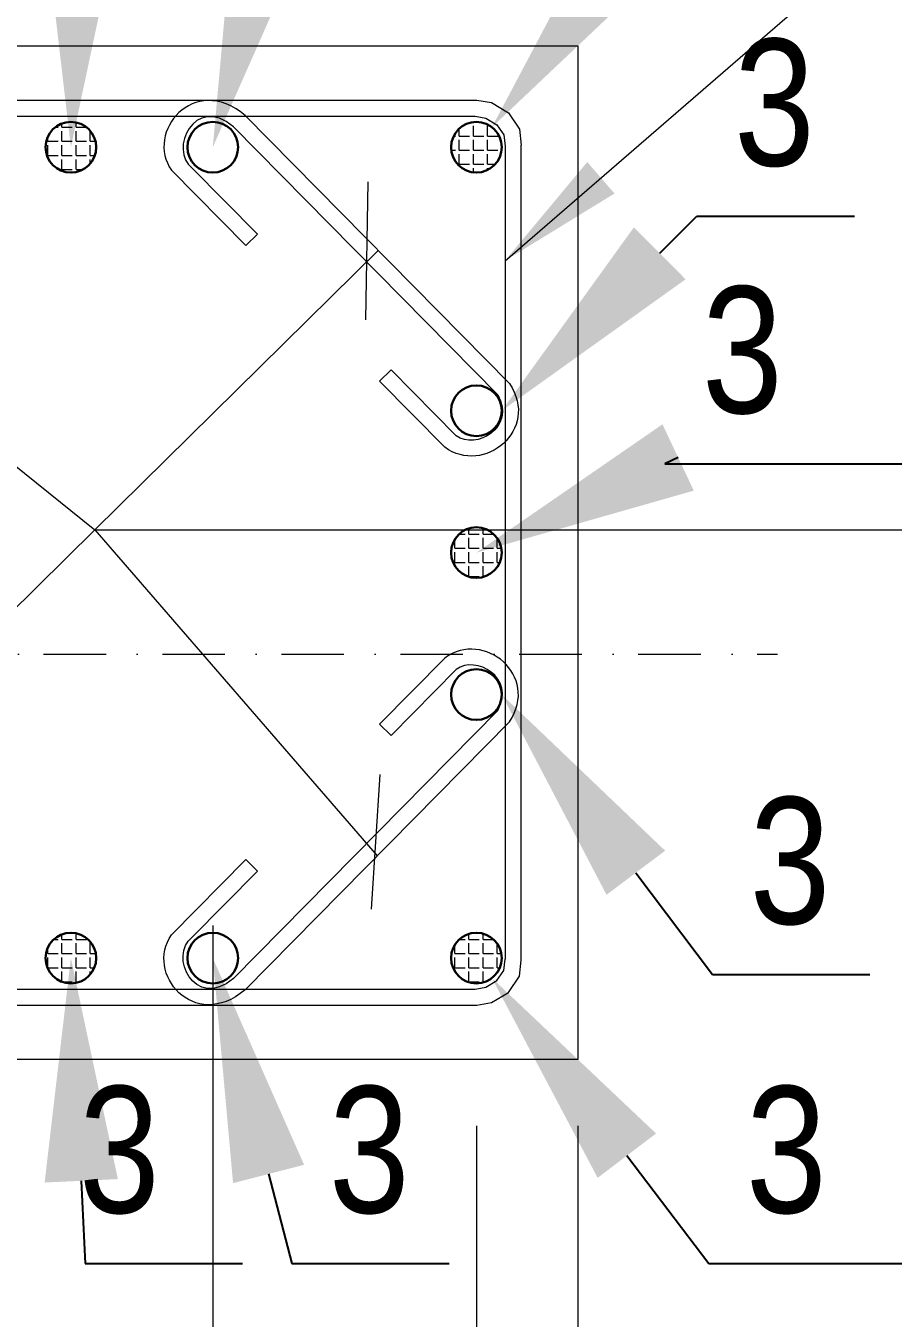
# Model space of a CAD drawing. Header units: millimetres. Extents: x -149347 to 251215, y -2929184 to -2541447.
# Drawn here: x -14607 to -12896, y -2660197 to -2657647 of the extents above; entities that cross this region are included whole.
import ezdxf
from ezdxf import colors
from ezdxf.entities.mleader import LeaderData, LeaderLine
from ezdxf.math import Vec2, Vec3

# ---------------------------------------------------------------- set-up
doc = ezdxf.new("R2010")
doc.units = ezdxf.units.MM
doc.linetypes.add('CENTER', pattern=[1524, 952.5, -190.5, 190.5, -190.5])
doc.linetypes.add('Dot & Dashed', pattern=[469.194434, 246.944437, -123.472219, 0, -98.777778])
for name, color, linetype, lineweight in [('Ishare xetleri', 95, 'Continuous', 5), ('Oxlar- - -', 84, 'CENTER', 5), ('Xamut', 5, 'Continuous', 15)]:
    doc.layers.add(name, color=color, linetype=linetype, lineweight=lineweight)
doc.styles.add('style1', font='A3TI(LA).TTF', dxfattribs={"height": 400})
doc.styles.add('style6', font='ARIALN.TTF', dxfattribs={"height": 300})
doc.dimstyles.new('DIM_100', dxfattribs={"dimscale": 100, "dimtxt": 250, "dimasz": 2.5, "dimexe": 1.25, "dimexo": 0.625, "dimtad": 1, "dimdec": 0, "dimtxsty": 'style1', "dimblk": 'OBLIQUE', "dimcen": 2.5, "dimdle": 1.25, "dimclrd": 251, "dimclre": 251, "dimaunit": 1, "dimadec": 3, "dimazin": 0, "dimtfac": 1, "dimtdec": 0, "dimtmove": 1, "dimatfit": 3, "dimfxl": 1.25, "dimlwd": 5, "dimlwe": 5, "dimarcsym": 0})
pattern_1 = [(0, (-1738748.075, -57509.226), (0, 27.94), [20.32, -7.62]), (90, (-1738748.075, -57509.226), (-27.94, 2e-15), [20.32, -7.62])]
pattern_2 = [(0, (-13667.768, -2657836.347), (0, 27.94), [20.32, -7.62]), (90, (-13667.768, -2657836.347), (-27.94, 2e-15), [20.32, -7.62])]
pattern_3 = [(0, (-1738748.075, -56709.22), (0, 27.94), [20.32, -7.62]), (90, (-1738748.075, -56709.22), (-27.94, 2e-15), [20.32, -7.62])]
pattern_4 = [(0, (-1737148.075, -57509.226), (0, 27.94), [20.32, -7.62]), (90, (-1737148.075, -57509.226), (-27.94, 2e-15), [20.32, -7.62])]
pattern_5 = [(0, (-1737148.075, -58309.213), (0, 27.94), [20.32, -7.62]), (90, (-1737148.075, -58309.213), (-27.94, 2e-15), [20.32, -7.62])]

# ---------------------------------------------------------------- blocks, each defined once
blk = doc.blocks.new('_Oblique')
at = {"color": 0, "linetype": 'ByBlock', "lineweight": -2}
blk.add_line((-0.5, -0.5), (0.5, 0.5), dxfattribs=at)
blk = doc.blocks.new('*D1278')
at = {"color": 251, "lineweight": 5, "ltscale": 15, "transparency": 16777216}
for p, q in [((-15517.8, -2659686.2), (-15517.8, -2661970.7)), ((-13517.8, -2659861.2), (-13517.8, -2661970.7))]:
    blk.add_line(p, q, dxfattribs=at)
at = {"color": 251, "linetype": 'ByBlock', "lineweight": 5, "ltscale": 15, "transparency": 16777216}
blk.add_line((-13392.8, -2661845.7), (-15642.8, -2661845.7), dxfattribs=at)
at = {"layer": 'Defpoints', "color": 0, "lineweight": 15, "ltscale": 15, "transparency": 16777216}
for p in [(-15517.8, -2659623.7), (-13517.8, -2659798.7), (-15517.8, -2661845.7)]:
    blk.add_point(p, dxfattribs=at)
at = {"color": 251, "lineweight": 5, "ltscale": 15, "transparency": 16777216, "xscale": 250, "yscale": 250, "zscale": 250, "rotation": 180}
blk.add_blockref('_Oblique', (-15517.8, -2661845.7), dxfattribs=at)
at = {"color": 251, "lineweight": 5, "ltscale": 15, "transparency": 16777216, "xscale": 250, "yscale": 250, "zscale": 250}
blk.add_blockref('_Oblique', (-13517.8, -2661845.7), dxfattribs=at)
at = {"color": 0, "lineweight": 15, "ltscale": 15, "transparency": 16777216, "insert": (-14517.8, -2661630), "char_height": 300, "attachment_point": 5, "style": 'style6'}
blk.add_mtext('500', dxfattribs=at)
blk = doc.blocks.new('*D1262')
at = {"color": 251, "lineweight": 5, "ltscale": 15, "transparency": 16777216}
for p, q in [((-15517.8, -2659686.2), (-15517.8, -2661970.7)), ((-13517.8, -2659861.2), (-13517.8, -2661970.7))]:
    blk.add_line(p, q, dxfattribs=at)
at = {"color": 251, "linetype": 'ByBlock', "lineweight": 5, "ltscale": 15, "transparency": 16777216}
blk.add_line((-13392.8, -2661845.7), (-15642.8, -2661845.7), dxfattribs=at)
at = {"layer": 'Defpoints', "color": 0, "lineweight": 15, "ltscale": 15, "transparency": 16777216}
for p in [(-15517.8, -2659623.7), (-13517.8, -2659798.7), (-15517.8, -2661845.7)]:
    blk.add_point(p, dxfattribs=at)
at = {"color": 251, "lineweight": 5, "ltscale": 15, "transparency": 16777216, "xscale": 250, "yscale": 250, "zscale": 250, "rotation": 180}
blk.add_blockref('_Oblique', (-15517.8, -2661845.7), dxfattribs=at)
at = {"color": 251, "lineweight": 5, "ltscale": 15, "transparency": 16777216, "xscale": 250, "yscale": 250, "zscale": 250}
blk.add_blockref('_Oblique', (-13517.8, -2661845.7), dxfattribs=at)
at = {"color": 0, "lineweight": 15, "ltscale": 15, "transparency": 16777216, "insert": (-14517.8, -2661630), "char_height": 300, "attachment_point": 5, "style": 'style6'}
blk.add_mtext('500', dxfattribs=at)
blk = doc.blocks.new('*D1266')
at = {"color": 251, "lineweight": 5, "ltscale": 15, "transparency": 16777216}
for p, q in [((-13717.8, -2659817.6), (-13717.8, -2660937.4)), ((-13517.8, -2659817.6), (-13517.8, -2660937.4))]:
    blk.add_line(p, q, dxfattribs=at)
at = {"color": 251, "linetype": 'ByBlock', "lineweight": 5, "ltscale": 15, "transparency": 16777216}
blk.add_line((-13392.8, -2660812.4), (-13842.8, -2660812.4), dxfattribs=at)
at = {"layer": 'Defpoints', "color": 0, "lineweight": 15, "ltscale": 15, "transparency": 16777216}
for p in [(-13717.8, -2659755.1), (-13517.8, -2659755.1), (-13717.8, -2660812.4)]:
    blk.add_point(p, dxfattribs=at)
at = {"color": 251, "lineweight": 5, "ltscale": 15, "transparency": 16777216, "xscale": 250, "yscale": 250, "zscale": 250, "rotation": 180}
blk.add_blockref('_Oblique', (-13717.8, -2660812.4), dxfattribs=at)
at = {"color": 251, "lineweight": 5, "ltscale": 15, "transparency": 16777216, "xscale": 250, "yscale": 250, "zscale": 250}
blk.add_blockref('_Oblique', (-13517.8, -2660812.4), dxfattribs=at)
at = {"color": 0, "lineweight": 15, "ltscale": 15, "transparency": 16777216, "insert": (-13273.6, -2660629.5), "char_height": 300, "attachment_point": 5, "style": 'style6'}
blk.add_mtext('{\\H0.83333x;50}', dxfattribs=at)
blk = doc.blocks.new('*D1273')
at = {"color": 251, "lineweight": 5, "ltscale": 15, "transparency": 16777216}
for p, q in [((-14237.8, -2659421.9), (-14237.8, -2660937.4)), ((-13717.8, -2659817.6), (-13717.8, -2660937.4))]:
    blk.add_line(p, q, dxfattribs=at)
at = {"color": 251, "linetype": 'ByBlock', "lineweight": 5, "ltscale": 15, "transparency": 16777216}
blk.add_line((-13592.8, -2660812.4), (-14362.8, -2660812.4), dxfattribs=at)
at = {"layer": 'Defpoints', "color": 0, "lineweight": 15, "ltscale": 15, "transparency": 16777216}
for p in [(-14237.8, -2659359.4), (-13717.8, -2659755.1), (-14237.8, -2660812.4)]:
    blk.add_point(p, dxfattribs=at)
at = {"color": 251, "lineweight": 5, "ltscale": 15, "transparency": 16777216, "xscale": 250, "yscale": 250, "zscale": 250, "rotation": 180}
blk.add_blockref('_Oblique', (-14237.8, -2660812.4), dxfattribs=at)
at = {"color": 251, "lineweight": 5, "ltscale": 15, "transparency": 16777216, "xscale": 250, "yscale": 250, "zscale": 250}
blk.add_blockref('_Oblique', (-13717.8, -2660812.4), dxfattribs=at)
at = {"color": 0, "lineweight": 15, "ltscale": 15, "transparency": 16777216, "insert": (-14017.8, -2660622.3), "char_height": 300, "attachment_point": 5, "style": 'style6'}
blk.add_mtext('{\\H0.83333x;130}', dxfattribs=at)
blk = doc.blocks.new('*D1276')
at = {"color": 251, "lineweight": 5, "ltscale": 15, "transparency": 16777216}
for p, q in [((-14237.8, -2659768.8), (-14237.8, -2660937.4)), ((-14797.8, -2659817.6), (-14797.8, -2660937.4))]:
    blk.add_line(p, q, dxfattribs=at)
at = {"color": 251, "linetype": 'ByBlock', "lineweight": 5, "ltscale": 15, "transparency": 16777216}
blk.add_line((-14922.8, -2660812.4), (-14112.8, -2660812.4), dxfattribs=at)
at = {"layer": 'Defpoints', "color": 0, "lineweight": 15, "ltscale": 15, "transparency": 16777216}
for p in [(-14237.8, -2659706.3), (-14797.8, -2659755.1), (-14237.8, -2660812.4)]:
    blk.add_point(p, dxfattribs=at)
at = {"color": 251, "lineweight": 5, "ltscale": 15, "transparency": 16777216, "xscale": 250, "yscale": 250, "zscale": 250, "rotation": 180}
blk.add_blockref('_Oblique', (-14797.8, -2660812.4), dxfattribs=at)
at = {"color": 251, "lineweight": 5, "ltscale": 15, "transparency": 16777216, "xscale": 250, "yscale": 250, "zscale": 250}
blk.add_blockref('_Oblique', (-14237.8, -2660812.4), dxfattribs=at)
at = {"color": 0, "lineweight": 15, "ltscale": 15, "transparency": 16777216, "insert": (-14537.8, -2660622.3), "char_height": 300, "attachment_point": 5, "style": 'style6'}
blk.add_mtext('{\\H0.83333x;140}', dxfattribs=at)

msp = doc.modelspace()

# ---------------------------------------------------------------- hatches: boundary and pattern name
at = {"layer": 'Xamut'}
h = msp.add_hatch(dxfattribs=at)
h.set_pattern_fill('ANGLE', color=0, scale=4, style=0)
h.set_pattern_definition(pattern_5)
edge = h.paths.add_edge_path()
edge.add_arc((-14517.76776, -2657886.347), 50, 0, 360)
h = msp.add_hatch(dxfattribs=at)
h.set_pattern_fill('ANGLE', color=0, scale=4, style=0)
h.set_pattern_definition(pattern_5)
edge = h.paths.add_edge_path()
edge.add_arc((-14517.76776, -2657886.347), 50, 0, 360)
h = msp.add_hatch(dxfattribs=at)
h.set_pattern_fill('ANGLE', color=0, scale=4, style=0)
h.set_pattern_definition(pattern_2)
edge = h.paths.add_edge_path()
edge.add_arc((-13717.76776, -2657886.347), 50, 0, 360)
h = msp.add_hatch(dxfattribs=at)
h.set_pattern_fill('ANGLE', color=0, scale=4, style=0)
h.set_pattern_definition(pattern_2)
edge = h.paths.add_edge_path()
edge.add_arc((-13717.76776, -2657886.347), 50, 0, 360)
h = msp.add_hatch(dxfattribs=at)
h.set_pattern_fill('ANGLE', color=0, scale=4, style=0)
h.set_pattern_definition(pattern_3)
edge = h.paths.add_edge_path()
edge.add_arc((-13717.76776, -2658686.35393), 50, 0, 360)
h = msp.add_hatch(dxfattribs=at)
h.set_pattern_fill('ANGLE', color=0, scale=4, style=0)
h.set_pattern_definition(pattern_3)
edge = h.paths.add_edge_path()
edge.add_arc((-13717.76776, -2658686.35393), 50, 0, 360)
h = msp.add_hatch(dxfattribs=at)
h.set_pattern_fill('ANGLE', color=0, scale=4, style=0)
h.set_pattern_definition(pattern_4)
edge = h.paths.add_edge_path()
edge.add_arc((-14517.76776, -2659486.36085), 50, 0, 360)
h = msp.add_hatch(dxfattribs=at)
h.set_pattern_fill('ANGLE', color=0, scale=4, style=0)
h.set_pattern_definition(pattern_4)
edge = h.paths.add_edge_path()
edge.add_arc((-14517.76776, -2659486.36085), 50, 0, 360)
h = msp.add_hatch(dxfattribs=at)
h.set_pattern_fill('ANGLE', color=0, scale=4, style=0)
h.set_pattern_definition(pattern_1)
edge = h.paths.add_edge_path()
edge.add_arc((-13717.76776, -2659486.36085), 50, 0, 360)
h = msp.add_hatch(dxfattribs=at)
h.set_pattern_fill('ANGLE', color=0, scale=4, style=0)
h.set_pattern_definition(pattern_1)
edge = h.paths.add_edge_path()
edge.add_arc((-13717.76776, -2659486.36085), 50, 0, 360)

# ---------------------------------------------------------------- linework, layer by layer
at = {"color": 7, "lineweight": 15, "ltscale": 80}
msp.add_lwpolyline([(-15517.76776, -2657686.347), (-13517.76776, -2657686.347), (-13517.76776, -2659686.36085), (-15517.76776, -2659686.36085), (-15517.76776, -2657686.347)], dxfattribs=at)
at = {"color": 1, "lineweight": 15, "ltscale": 15}
for points in [[(-13932.11495, -2657954.93542), (-13936.38513, -2658226.67061)], [(-15137.92415, -2658104.04392), (-14470.58995, -2658641.59489), (-13911.28392, -2658090.17579)], [(-15099.41463, -2659262.14464), (-14470.58995, -2658641.59489), (-11866.14207, -2658641.59489)], [(-14470.58995, -2658641.59489), (-13913.33337, -2659284.61082)], [(-13907.96911, -2659124.37825), (-13925.18562, -2659389.68936)]]:
    msp.add_lwpolyline(points, dxfattribs=at)
at = {"layer": 'Ishare xetleri', "color": 251, "lineweight": 9, "ltscale": 50}
for p, q in [((-15318.08214, -2657793.23498), (-13717.23018, -2657793.23498)), ((-15318.08214, -2657793.23498), (-13717.23018, -2657793.23498)), ((-15316.27571, -2657825.23498), (-13720.05122, -2657825.23498)), ((-15316.27571, -2657825.23498), (-13720.05122, -2657825.23498)), ((-13652.55493, -2658352.60538), (-14174.11181, -2657823.58869)), ((-14196.89932, -2657846.05487), (-13675.34244, -2658375.07156)), ((-13661.21357, -2657884.42055), (-13661.21357, -2659488.2873)), ((-13661.21357, -2657884.42055), (-13661.21357, -2659488.2873)), ((-13629.21357, -2659490.20053), (-13629.21357, -2657882.50732)), ((-13629.21357, -2659490.20053), (-13629.21357, -2657882.50732)), ((-14196.89932, -2659526.65299), (-13675.34244, -2658997.6363)), ((-13652.55493, -2659020.10248), (-14174.11181, -2659549.11917)), ((-15316.27571, -2659547.47287), (-13720.05122, -2659547.47287)), ((-15316.27571, -2659547.47287), (-13720.05122, -2659547.47287)), ((-15318.08214, -2659579.47287), (-13717.23018, -2659579.47287)), ((-15318.08214, -2659579.47287), (-13717.23018, -2659579.47287))]:
    msp.add_line(p, q, dxfattribs=at)
at = {"layer": 'Ishare xetleri', "color": 251, "lineweight": 9}
for p, q in [((-13717.23018, -2657793.23498), (-13687.83218, -2657798.4589)), ((-13717.23018, -2657793.23498), (-13687.83218, -2657798.4589)), ((-13687.83218, -2657798.4589), (-13654.66494, -2657818.28296)), ((-13687.83218, -2657798.4589), (-13654.66494, -2657818.28296)), ((-13720.05122, -2657825.23498), (-13699.21062, -2657828.93828)), ((-13720.05122, -2657825.23498), (-13699.21062, -2657828.93828)), ((-13699.21062, -2657828.93828), (-13677.24404, -2657842.06771)), ((-13699.21062, -2657828.93828), (-13677.24404, -2657842.06771)), ((-13654.66494, -2657818.28296), (-13633.05345, -2657850.50988)), ((-13654.66494, -2657818.28296), (-13633.05345, -2657850.50988)), ((-13677.24404, -2657842.06771), (-13663.91001, -2657861.95134)), ((-13677.24404, -2657842.06771), (-13663.91001, -2657861.95134)), ((-13663.91001, -2657861.95134), (-13661.21357, -2657884.42055)), ((-13663.91001, -2657861.95134), (-13661.21357, -2657884.42055)), ((-13633.05345, -2657850.50988), (-13629.21357, -2657882.50732)), ((-13633.05345, -2657850.50988), (-13629.21357, -2657882.50732)), ((-13663.91001, -2659510.75652), (-13661.21357, -2659488.2873)), ((-13663.91001, -2659510.75652), (-13661.21357, -2659488.2873)), ((-13633.05345, -2659522.19797), (-13629.21357, -2659490.20053)), ((-13633.05345, -2659522.19797), (-13629.21357, -2659490.20053)), ((-13677.24404, -2659530.64015), (-13663.91001, -2659510.75652)), ((-13677.24404, -2659530.64015), (-13663.91001, -2659510.75652)), ((-13654.66494, -2659554.4249), (-13633.05345, -2659522.19797)), ((-13654.66494, -2659554.4249), (-13633.05345, -2659522.19797)), ((-13720.05122, -2659547.47287), (-13699.21062, -2659543.76958)), ((-13720.05122, -2659547.47287), (-13699.21062, -2659543.76958)), ((-13699.21062, -2659543.76958), (-13677.24404, -2659530.64015)), ((-13699.21062, -2659543.76958), (-13677.24404, -2659530.64015)), ((-13717.23018, -2659579.47287), (-13687.83218, -2659574.24896)), ((-13717.23018, -2659579.47287), (-13687.83218, -2659574.24896)), ((-13687.83218, -2659574.24896), (-13654.66494, -2659554.4249)), ((-13687.83218, -2659574.24896), (-13654.66494, -2659554.4249))]:
    msp.add_line(p, q, dxfattribs=at)
at = {"layer": 'Ishare xetleri', "color": 251, "lineweight": 9, "ltscale": 50}
for points in [[(-14278.92981, -2657926.92862), (-14149.6187, -2658058.08926), (-14172.40621, -2658080.55544), (-14318.95299, -2657931.91261)], [(-13757.37293, -2658455.94531), (-13886.06734, -2658325.41018), (-13908.85486, -2658347.87636), (-13780.16044, -2658478.41149)], [(-13757.37293, -2658916.76254), (-13886.06734, -2659047.29767), (-13908.85486, -2659024.83149), (-13780.16044, -2658894.29636)], [(-14278.92981, -2659445.77924), (-14149.6187, -2659314.61859), (-14172.40621, -2659292.15241), (-14318.95299, -2659440.79525)]]:
    msp.add_lwpolyline(points, dxfattribs=at)
for points in [[(-14174.11181, -2657823.58869), (-14275.50901, -2657738.82178), (-14372.48362, -2657857.52582), (-14318.95299, -2657931.91261)], [(-14196.89932, -2657846.05487), (-14274.72444, -2657780.74567), (-14324.87271, -2657892.74389), (-14278.92981, -2657926.92862)], [(-13652.55493, -2658352.60538), (-13591.31255, -2658444.08565), (-13703.23582, -2658534.93815), (-13780.16044, -2658478.41149)], [(-13675.34244, -2658375.07156), (-13639.6641, -2658440.21861), (-13719.33637, -2658484.63806), (-13757.37293, -2658455.94531)], [(-13652.55493, -2659020.10248), (-13591.31255, -2658928.62221), (-13703.23582, -2658837.7697), (-13780.16044, -2658894.29636)], [(-13675.34244, -2658997.6363), (-13639.6641, -2658932.48924), (-13719.33637, -2658888.06979), (-13757.37293, -2658916.76254)], [(-14174.11181, -2659549.11917), (-14275.50901, -2659633.88608), (-14372.48362, -2659515.18203), (-14318.95299, -2659440.79525)], [(-14196.89932, -2659526.65299), (-14274.72444, -2659591.96218), (-14324.87271, -2659479.96396), (-14278.92981, -2659445.77924)]]:
    msp.add_open_spline(points, degree=3, dxfattribs=at)
at = {"layer": 'Oxlar- - -', "linetype": 'Dot & Dashed', "ltscale": 0.5}
msp.add_line((-17622.95613, -2658886.3747), (-13123.71569, -2658886.3747), dxfattribs=at)
at = {"layer": 'Xamut', "lineweight": 30}
for centre in [(-14517.76776, -2657886.347), (-14517.76776, -2657886.347), (-14237.76776, -2657886.347), (-14237.76776, -2657886.347), (-13717.76776, -2657886.347), (-13717.76776, -2657886.347), (-13717.76776, -2658406.347), (-13717.76776, -2658686.35393), (-13717.76776, -2658686.35393), (-13717.76776, -2658966.36085), (-14517.76776, -2659486.36085), (-14517.76776, -2659486.36085), (-14237.76776, -2659486.36085), (-14237.76776, -2659486.36085), (-13717.76776, -2659486.36085), (-13717.76776, -2659486.36085)]:
    msp.add_circle(centre, 50, dxfattribs=at)

# ---------------------------------------------------------------- dimensions: what is measured, and where the dimension line sits
at = {"color": 7, "lineweight": 15, "ltscale": 15}
for base, p1, p2, picture, middle in [((-14237.76776, -2660812.43637), (-13717.76776, -2659755.05956), (-14237.76776, -2659359.37715), '*D1273', (-14017.76776, -2660812.43637)), ((-13717.76776, -2660812.43637), (-13517.76776, -2659755.05956), (-13717.76776, -2659755.05956), '*D1266', (-13273.55221, -2660819.6271))]:
    dim = msp.add_linear_dim(base=base, p1=p1, p2=p2, angle=180, text='{\\H0.83333x;<>}', dimstyle='DIM_100', override={"dimlfac": 0.25, "dimtxsty": 'style6'}, dxfattribs=at)
    dim.commit()
    dim.dimension.update_dxf_attribs({"geometry": picture, "text_midpoint": middle, "dimtype": 160})
for picture in ['*D1278', '*D1262']:
    dim = msp.add_linear_dim(base=(-15517.76776, -2661845.68812), p1=(-13517.76776, -2659798.67782), p2=(-15517.76776, -2659623.69525), angle=180, dimstyle='DIM_100', override={"dimlfac": 0.25, "dimtxsty": 'style6'}, dxfattribs=at)
    dim.commit()
    dim.dimension.update_dxf_attribs({"geometry": picture, "text_midpoint": (-14517.76776, -2661630.01622)})
dim = msp.add_linear_dim(base=(-14237.76776, -2660812.43637), p1=(-14797.76776, -2659755.05956), p2=(-14237.76776, -2659706.31588), text='{\\H0.83333x;<>}', dimstyle='DIM_100', override={"dimlfac": 0.25, "dimtxsty": 'style6'}, dxfattribs=at)
dim.commit()
dim.dimension.update_dxf_attribs({"geometry": '*D1276', "text_midpoint": (-14537.76776, -2660812.43637), "dimtype": 160})

# ---------------------------------------------------------------- leaders
at = {"color": 7, "lineweight": 15, "ltscale": 80}
msp.add_leader([(-13661.21357, -2658110.2805), (-12700.68753, -2657278.77453), (-11335.85955, -2657278.77453)], dimstyle='DIM_100', override={"dimgap": 0.625, "dimtad": 0}, dxfattribs=at)
at = {"color": 3, "linetype": 'ByBlock', "lineweight": 9}
ml = msp.add_multileader_mtext('Standard', dxfattribs=at)
ml.set_content('{\\fArial Narrow|b0|i0|c238|p34;\\H0.83333x;\\C256;3\\H1.2x;      }', color=3, style='style6')
ml.set_leader_properties()
ml.build(insert=Vec2(0, 0))
ml.multileader.update_dxf_attribs({"text_left_attachment_type": 6, "text_right_attachment_type": 6, "dogleg_length": 0.36, "arrow_head_size": 440})
ctx = ml.context
ctx.base_point, ctx.char_height, ctx.arrow_head_size, ctx.landing_gap_size, ctx.plane_origin = Vec3(-14489.29251, -2657283.66979), 300, 440, 0.198, Vec3(-6354.03245, -2662788.14416)
ctx.left_attachment, ctx.right_attachment, ctx.text_align_type = 6, 6, 1
notes = []
notes.append((ctx, [(1, (1, 1, 0), (-14489.65251, -2657283.66979), (1, 0), 0.36, [(0, [(-14517.76776, -2657886.347)], 0, [])])]))
ctx.mtext.insert, ctx.mtext.width, ctx.mtext.alignment, ctx.mtext.flow_direction = Vec3(-14421.99042, -2656933.66999), 307.054329, 2, 5
ml = msp.add_multileader_mtext('Standard', dxfattribs=at)
ml.set_content('{\\fArial Narrow|b0|i0|c238|p34;\\H0.83333x;\\C256; 3\\H1.2x;      }', color=3, style='style6')
ml.set_leader_properties()
ml.build(insert=Vec2(0, 0))
ml.multileader.update_dxf_attribs({"text_left_attachment_type": 6, "text_right_attachment_type": 6, "dogleg_length": 0.36, "arrow_head_size": 440})
ctx = ml.context
ctx.base_point, ctx.char_height, ctx.arrow_head_size, ctx.landing_gap_size, ctx.plane_origin = Vec3(-14081.72523, -2657283.66979), 300, 440, 0.198, Vec3(-5949.67246, -2662788.14416)
ctx.left_attachment, ctx.right_attachment, ctx.text_align_type = 6, 6, 1
notes.append((ctx, [(1, (1, 1, 0), (-14082.08523, -2657283.66979), (1, 0), 0.36, [(0, [(-14237.76776, -2657886.347)], 0, [])])]))
ctx.mtext.insert, ctx.mtext.width, ctx.mtext.alignment, ctx.mtext.flow_direction = Vec3(-13968.89125, -2656933.66999), 307.054329, 2, 5
ml = msp.add_multileader_mtext('Standard', dxfattribs=at)
ml.set_content('{\\fArial Narrow|b0|i0|c238|p34;\\H0.83333x;\\C256; 3\\H1.2x;      }', color=3, style='style6')
ml.set_leader_properties()
ml.build(insert=Vec2(0, 0))
ml.multileader.update_dxf_attribs({"text_left_attachment_type": 6, "text_right_attachment_type": 6, "dogleg_length": 0.36, "arrow_head_size": 440})
ctx = ml.context
ctx.base_point, ctx.char_height, ctx.arrow_head_size, ctx.landing_gap_size, ctx.plane_origin = Vec3(-13258.97422, -2657283.66979), 300, 440, 0.198, Vec3(-5126.92146, -2662851.25381)
ctx.left_attachment, ctx.right_attachment, ctx.text_align_type = 6, 6, 1
notes.append((ctx, [(1, (1, 1, 0), (-13259.33422, -2657283.66979), (1, 0), 0.36, [(0, [(-13687.10172, -2657846.85531)], 0, [])])]))
ctx.mtext.insert, ctx.mtext.alignment, ctx.mtext.flow_direction = Vec3(-13146.14025, -2656933.66999), 2, 5
ml = msp.add_multileader_mtext('Standard', dxfattribs=at)
ml.set_content('{\\fArial Narrow|b0|i0|c238|p34;\\H0.83333x;\\C256; 3\\H1.2x;      }', color=3, style='style6')
ml.set_leader_properties()
ml.build(insert=Vec2(0, 0))
ml.multileader.update_dxf_attribs({"text_left_attachment_type": 6, "text_right_attachment_type": 6, "dogleg_length": 0.36, "arrow_head_size": 440})
ctx = ml.context
ctx.base_point, ctx.char_height, ctx.arrow_head_size, ctx.landing_gap_size, ctx.plane_origin = Vec3(-13282.4529, -2658022.73518), 300, 440, 0.198, Vec3(-5067.45424, -2652608.68476)
ctx.left_attachment, ctx.right_attachment, ctx.text_align_type = 6, 6, 1
notes.append((ctx, [(1, (1, 1, 0), (-13282.8129, -2658022.73518), (1, 0), 0.36, [(0, [(-13667.76776, -2658406.347)], 0, [])])]))
ctx.mtext.insert, ctx.mtext.width, ctx.mtext.alignment, ctx.mtext.flow_direction = Vec3(-13169.61893, -2657672.73538), 307.054329, 2, 5
ml = msp.add_multileader_mtext('Standard', dxfattribs=at)
ml.set_content('{\\fArial Narrow|b0|i0|c238|p34;\\H0.83333x;\\C256; 3\\H1.2x;      }', color=3, style='style6')
ml.set_leader_properties()
ml.build(insert=Vec2(0, 0))
ml.multileader.update_dxf_attribs({"text_left_attachment_type": 6, "text_right_attachment_type": 6, "dogleg_length": 0.36, "arrow_head_size": 440})
ctx = ml.context
ctx.base_point, ctx.char_height, ctx.arrow_head_size, ctx.landing_gap_size, ctx.plane_origin = Vec3(-13345.70954, -2658510.98277), 300, 440, 0.198, Vec3(-5125.80791, -2652692.00708)
ctx.left_attachment, ctx.right_attachment, ctx.text_align_type = 6, 6, 1
notes.append((ctx, [(1, (1, 1, 0), (-13346.06954, -2658510.98277), (1, 0), 0.36, [(0, [(-13717.76776, -2658686.35393)], 0, [])])]))
ctx.mtext.insert, ctx.mtext.alignment, ctx.mtext.flow_direction = Vec3(-13232.87557, -2658160.98297), 2, 5
ml = msp.add_multileader_mtext('Standard', dxfattribs=at)
ml.set_content('{\\fArial Narrow|b0|i0|c238|p34;\\H0.83333x;\\C256; 3\\H1.2x;     }', color=3, style='style6')
ml.set_leader_properties()
ml.build(insert=Vec2(0, 0))
ml.multileader.update_dxf_attribs({"text_left_attachment_type": 6, "text_right_attachment_type": 6, "dogleg_length": 0.36, "arrow_head_size": 440})
ctx = ml.context
ctx.base_point, ctx.char_height, ctx.arrow_head_size, ctx.landing_gap_size, ctx.plane_origin = Vec3(-13251.71113, -2659518.92461), 300, 440, 0.198, Vec3(-5072.03586, -2653605.72979)
ctx.left_attachment, ctx.right_attachment, ctx.text_align_type = 6, 6, 1
notes.append((ctx, [(1, (1, 1, 0), (-13252.07113, -2659518.92461), (1, 0), 0.36, [(0, [(-13667.76776, -2658966.36085)], 0, [])])]))
ctx.mtext.insert, ctx.mtext.width, ctx.mtext.alignment, ctx.mtext.flow_direction = Vec3(-13138.87716, -2659168.92481), 307.054329, 2, 5
ml = msp.add_multileader_mtext('Standard', dxfattribs=at)
ml.set_content('{\\fArial Narrow|b0|i0|c238|p34;\\H0.83333x;\\C256;3\\H1.2x;      }', color=3, style='style6')
ml.set_leader_properties()
ml.build(insert=Vec2(0, 0))
ml.multileader.update_dxf_attribs({"text_left_attachment_type": 6, "text_right_attachment_type": 6, "dogleg_length": 0.36, "arrow_head_size": 440})
ctx = ml.context
ctx.base_point, ctx.char_height, ctx.arrow_head_size, ctx.landing_gap_size, ctx.plane_origin = Vec3(-14489.29251, -2660089.03807), 300, 440, 0.198, Vec3(-6354.03245, -2654584.5637)
ctx.left_attachment, ctx.right_attachment, ctx.text_align_type = 6, 6, 1
notes.append((ctx, [(1, (1, 1, 0), (-14489.65251, -2660089.03807), (1, 0), 0.36, [(0, [(-14517.76776, -2659486.36085)], 0, [])])]))
ctx.mtext.insert, ctx.mtext.width, ctx.mtext.alignment, ctx.mtext.flow_direction = Vec3(-14421.99042, -2659739.03827), 307.054329, 2, 5
ml = msp.add_multileader_mtext('Standard', dxfattribs=at)
ml.set_content('{\\fArial Narrow|b0|i0|c238|p34;\\H0.83333x;\\C256; 3\\H1.2x;      }', color=3, style='style6')
ml.set_leader_properties()
ml.build(insert=Vec2(0, 0))
ml.multileader.update_dxf_attribs({"text_left_attachment_type": 6, "text_right_attachment_type": 6, "dogleg_length": 0.36, "arrow_head_size": 440})
ctx = ml.context
ctx.base_point, ctx.char_height, ctx.arrow_head_size, ctx.landing_gap_size, ctx.plane_origin = Vec3(-14081.72523, -2660089.03807), 300, 440, 0.198, Vec3(-5949.67246, -2654584.5637)
ctx.left_attachment, ctx.right_attachment, ctx.text_align_type = 6, 6, 1
notes.append((ctx, [(1, (1, 1, 0), (-14082.08523, -2660089.03807), (1, 0), 0.36, [(0, [(-14237.76776, -2659486.36085)], 0, [])])]))
ctx.mtext.insert, ctx.mtext.width, ctx.mtext.alignment, ctx.mtext.flow_direction = Vec3(-13968.89125, -2659739.03827), 307.054329, 2, 5
ml = msp.add_multileader_mtext('Standard', dxfattribs=at)
ml.set_content('{\\fArial Narrow|b0|i0|c238|p34;\\H0.83333x;\\C256; 3\\H1.2x;      }', color=3, style='style6')
ml.set_leader_properties()
ml.build(insert=Vec2(0, 0))
ml.multileader.update_dxf_attribs({"text_left_attachment_type": 6, "text_right_attachment_type": 6, "dogleg_length": 0.36, "arrow_head_size": 440})
ctx = ml.context
ctx.base_point, ctx.char_height, ctx.arrow_head_size, ctx.landing_gap_size, ctx.plane_origin = Vec3(-13258.97422, -2660089.03807), 300, 440, 0.198, Vec3(-5126.92146, -2654521.45404)
ctx.left_attachment, ctx.right_attachment, ctx.text_align_type = 6, 6, 1
notes.append((ctx, [(1, (1, 1, 0), (-13259.33422, -2660089.03807), (1, 0), 0.36, [(0, [(-13687.10172, -2659525.85255)], 0, [])])]))
ctx.mtext.insert, ctx.mtext.alignment, ctx.mtext.flow_direction = Vec3(-13146.14025, -2659739.03827), 2, 5
ml = msp.add_multileader_mtext('Standard', dxfattribs=at)
ml.set_content('{\\fArial Narrow|b0|i0|c238|p34;\\H0.83333x;\\C256; 3\\H1.2x;      }', color=3, style='style6')
ml.set_leader_properties()
ml.build(insert=Vec2(0, 0))
ml.multileader.update_dxf_attribs({"text_left_attachment_type": 6, "text_right_attachment_type": 6, "dogleg_length": 0.36, "arrow_head_size": 440})
ctx = ml.context
ctx.base_point, ctx.char_height, ctx.arrow_head_size, ctx.landing_gap_size, ctx.plane_origin = Vec3(-13258.97422, -2660089.03807), 300, 440, 0.198, Vec3(-5126.92146, -2654521.45404)
ctx.left_attachment, ctx.right_attachment, ctx.text_align_type = 6, 6, 1
notes.append((ctx, [(1, (1, 1, 0), (-13259.33422, -2660089.03807), (1, 0), 0.36, [(0, [(-13687.10172, -2659525.85255)], 0, [])])]))
ctx.mtext.insert, ctx.mtext.alignment, ctx.mtext.flow_direction = Vec3(-13146.14025, -2659739.03827), 2, 5
for ctx, leaders in notes:
    for number, flags, end, landing, length, lines in leaders:
        leader = LeaderData()
        leader.index, (leader.has_last_leader_line, leader.has_dogleg_vector, leader.attachment_direction) = number, flags
        leader.last_leader_point, leader.dogleg_vector, leader.dogleg_length = Vec3(end), Vec3(landing), length
        for number, points, colour, breaks in lines:
            line = LeaderLine()
            line.index, line.vertices, line.color, line.breaks = number, Vec3.list(points), colors.encode_raw_color(colour), breaks
            leader.lines.append(line)
        ctx.leaders.append(leader)

doc.saveas('drawing.dxf')
